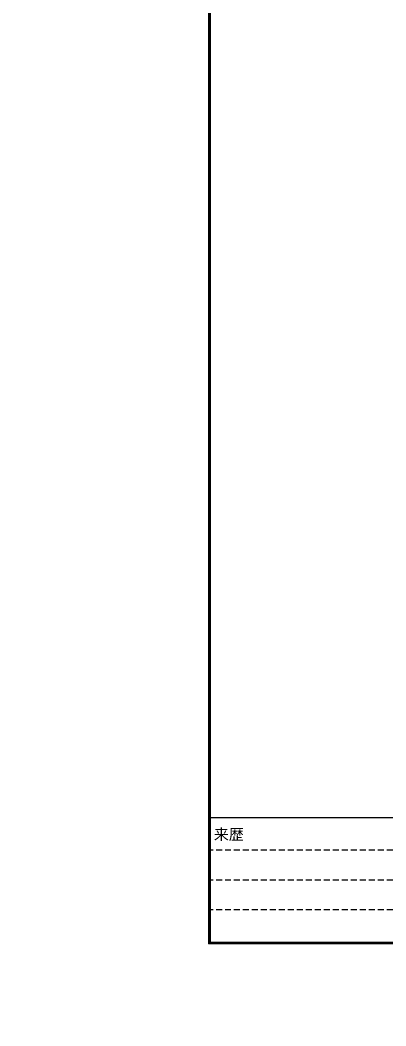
# Model space of a CAD drawing. Units: millimetres, scale not verified. Extents: x -9804 to 7514, y -6320 to 5758.
# Drawn here: x -9804 to -7608, y -6320 to -280 of the extents above; entities that cross this region are included whole.
import ezdxf
from ezdxf.enums import TextEntityAlignment as Align

# ---------------------------------------------------------------- set-up
doc = ezdxf.new("R2010")
doc.units = ezdxf.units.MM
doc.header["$LTSCALE"] = 30
doc.linetypes.add('DASHED1', pattern=[1.8, 1.2, -0.6])
doc.layers.add('0-0_KUTAI', color=4, linetype='Continuous', lineweight=25)
doc.layers.add('0-8_FUTA', color=7, linetype='Continuous', lineweight=25)
doc.styles.add('MS Gothic', font='')
doc.styles.get('MS Gothic').set_extended_font_data('MS Gothic')

msp = doc.modelspace()

# ---------------------------------------------------------------- linework, layer by layer
at = {"layer": '0-0_KUTAI', "color": 7}
msp.add_solid([(-9804.04, -6319.69), (-9804.04, -6319.69), (-9804.04, -6319.69)], dxfattribs=at)
at = {"layer": '0-0_KUTAI'}
msp.add_solid([(-9804.04, -6319.69), (-9804.04, -6319.69), (-9804.04, -6319.69)], dxfattribs=at)
at = {"layer": '0-8_FUTA'}
for p, q in [((-8672.44, 5757.71), (-8672.44, -5827.09)), ((-8671.84, 5757.11), (-8671.84, -5826.49)), ((-8671.24, 5756.51), (-8671.24, -5825.89)), ((-8670.64, 5755.91), (-8670.64, -5825.29)), ((-8670.04, 5755.31), (-8670.04, -5824.69)), ((-8669.44, 5754.71), (-8669.44, -5824.09)), ((-8668.84, 5754.11), (-8668.84, -5823.49)), ((-8668.24, 5753.51), (-8668.24, -5822.89)), ((-8667.64, 5752.91), (-8667.64, -5822.29)), ((-8667.04, 5752.31), (-8667.04, -5821.69)), ((-8666.44, 5751.71), (-8666.44, -5821.09)), ((-8665.84, 5751.11), (-8665.84, -5820.49)), ((-8665.24, 5750.51), (-8665.24, -5819.89)), ((-8664.64, 5749.91), (-8664.64, -5819.29)), ((-8664.04, 5749.31), (-8664.04, -5818.69)), ((-8664.04, -5068.69), (7505.96, -5068.69)), ((7514.36, -5827.09), (-8672.44, -5827.09)), ((7513.76, -5826.49), (-8671.84, -5826.49)), ((7513.16, -5825.89), (-8671.24, -5825.89)), ((7512.56, -5825.29), (-8670.64, -5825.29)), ((7511.96, -5824.69), (-8670.04, -5824.69)), ((7511.36, -5824.09), (-8669.44, -5824.09)), ((7510.76, -5823.49), (-8668.84, -5823.49)), ((7510.16, -5822.89), (-8668.24, -5822.89)), ((7509.56, -5822.29), (-8667.64, -5822.29)), ((7508.96, -5821.69), (-8667.04, -5821.69)), ((7508.36, -5821.09), (-8666.44, -5821.09)), ((7507.76, -5820.49), (-8665.84, -5820.49)), ((7507.16, -5819.89), (-8665.24, -5819.89)), ((7506.56, -5819.29), (-8664.64, -5819.29)), ((-8664.04, -5818.69), (7505.96, -5818.69))]:
    msp.add_line(p, q, dxfattribs=at)
at = {"layer": '0-8_FUTA', "linetype": 'DASHED1'}
for p, q in [((-654.04, -5263.69), (-8664.04, -5263.69)), ((-654.04, -5443.69), (-8664.04, -5443.69)), ((-654.04, -5623.69), (-8664.04, -5623.69))]:
    msp.add_line(p, q, dxfattribs=at)

# ---------------------------------------------------------------- texts
at = {"layer": '0-8_FUTA', "style": 'MS Gothic'}
msp.add_text('来歴', height=65.98, dxfattribs=at).set_placement((-8641.02, -5222.23), align=Align.BOTTOM_LEFT)

doc.saveas('drawing.dxf')
